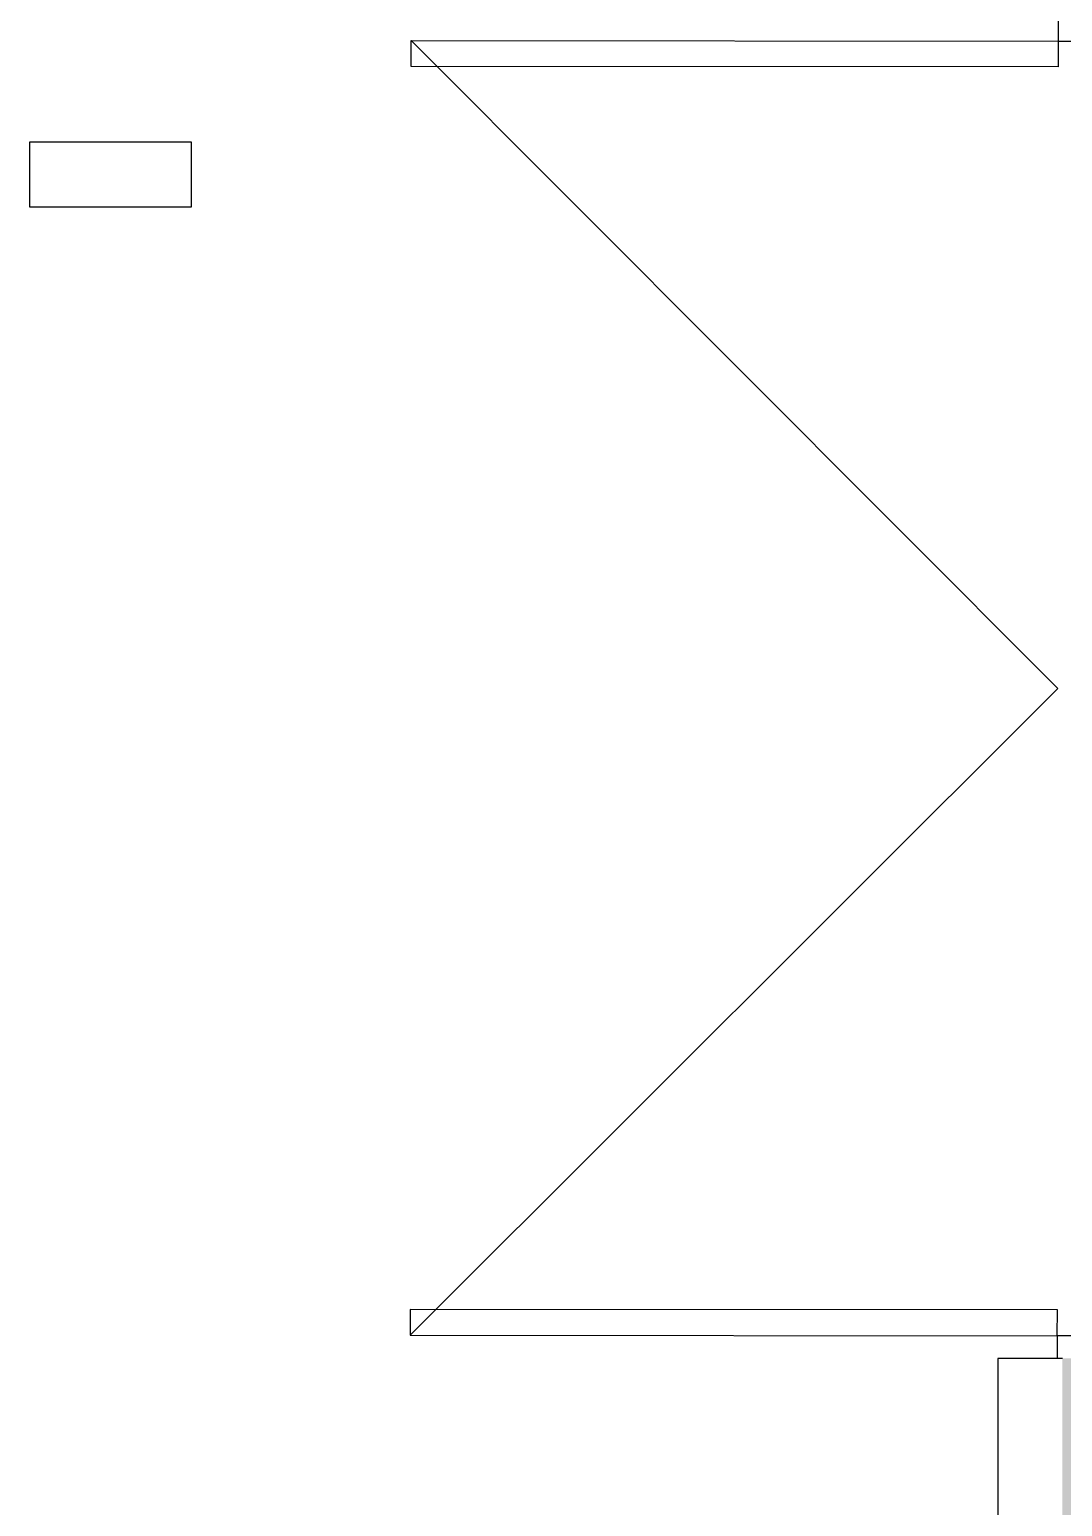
# Model space of a CAD drawing. Header units: metres. Extents: x 2.3 to 42.8, y 0.9 to 31.9.
# Drawn here: x 33.538 to 34.167, y 9.698 to 10.596 of the extents above; entities that cross this region are included whole.
import ezdxf

# ---------------------------------------------------------------- set-up
doc = ezdxf.new("R2010")
doc.units = ezdxf.units.M
for name, color, linetype in [('ARREDI', 9, 'Continuous'), ('PARETI_STRUTTURE', 7, 'Continuous'), ('PILASTRI_SETTI', 8, 'Continuous')]:
    doc.layers.add(name, color=color, linetype=linetype)

msp = doc.modelspace()

# ---------------------------------------------------------------- linework, layer by layer
at = {"layer": 'ARREDI'}
msp.add_lwpolyline([(33.53838, 10.48845), (33.63681, 10.48845), (33.63681, 10.52783), (33.53838, 10.52783)], close=True, dxfattribs=at)
at = {"layer": 'PARETI_STRUTTURE'}
for points in [[(34.16418, 10.60304), (34.16417, 10.58926), (34.17992, 10.58924), (34.17992, 10.58334), (34.26891, 10.58327), (34.26892, 10.6069), (34.26577, 10.6069), (34.26577, 10.60297)], [(33.77044, 10.58955), (34.16417, 10.58926), (34.16416, 10.5735), (33.77043, 10.5738), (33.77044, 10.58955), (34.16388, 10.19552), (33.76985, 9.80207), (34.16359, 9.80178), (34.1636, 9.81753), (33.76986, 9.81782), (33.76985, 9.80207)], [(34.26832, 9.80169), (34.26832, 9.8076), (34.17933, 9.80767), (34.17933, 9.80177), (34.16358, 9.80179), (34.16357, 9.78799)], [(34.12735, 9.78803), (34.12719, 9.57933)], [(34.16672, 9.788), (34.12735, 9.78802)]]:
    msp.add_lwpolyline(points, dxfattribs=at)
at = {"layer": 'PILASTRI_SETTI'}
msp.add_solid([(34.26507, 9.67176), (34.26515, 9.78792), (34.16664, 9.67183), (34.16672, 9.78799)], dxfattribs=at)

doc.saveas('drawing.dxf')
